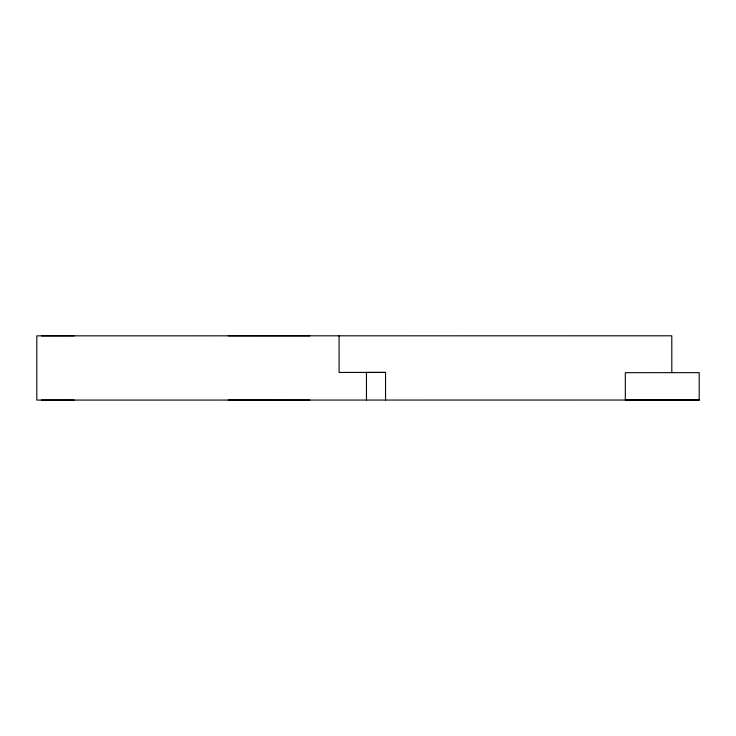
<?xml version="1.0" encoding="UTF-8"?>
<svg xmlns="http://www.w3.org/2000/svg" width="736" height="736" viewBox="0 0 736 736"><rect width="100%" height="100%" fill="white"/><g stroke="black" fill="none" stroke-linecap="round" stroke-linejoin="round"><path stroke-width="1.1" d="M385.544 400.034L385.544 372.416L339.084 372.434L339.075 335.809M699.182 400.034L699.2 372.646L625.315 372.674L625.315 400.053L699.182 400.034L36.8 400.08L36.8 335.846L671.793 335.8L671.812 372.646M309.746 335.846L228.178 335.818M309.746 400.08L228.178 400.053M41.529 335.846L74.216 335.837M385.544 372.416L366.445 372.444L366.491 400.044M41.529 400.08L74.216 400.071"/></g></svg>
